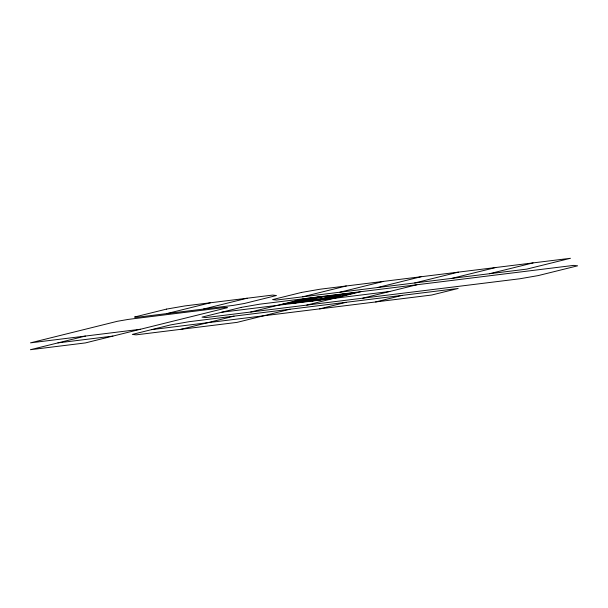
<?xml version="1.0" encoding="UTF-8"?>
<svg xmlns="http://www.w3.org/2000/svg" width="608" height="608" viewBox="0 0 608 608"><rect width="100%" height="100%" fill="white"/><g stroke="black" fill="none" stroke-linecap="round" stroke-linejoin="round"><path stroke-width="0.91" d="M166.782 313.599L210.482 302.761M85.462 336.057L30.4 349.714L85.378 342.92L227.384 307.694L225.104 307.428L128.501 319.367L117.405 321.282L30.499 342.851L140.471 329.255M203.444 309.069L247.129 298.239M302.624 296.81L346.294 285.98M180.979 329.308L234.034 316.152M250.716 312.018L304.714 298.627M293.436 303.377L319.413 296.932L303.704 298.878M339.986 292.197L383.663 281.367M325.196 296.354L304.692 301.439L335.038 297.684M312.292 301.051L337.227 294.865M318.577 300.268L343.512 294.082M346.112 293.77L330.524 297.631L339.948 296.468M290.039 309.229L237.021 322.384L136.116 334.848L132.339 334.408L170.688 324.892L189.141 321.693L458.166 288.458L431.672 295.032L151.521 329.642M306.744 305.094L360.772 291.696M377.348 287.576L421.017 276.746M414.709 282.963L458.379 272.133M319.565 308.887L346.066 302.313M362.786 298.171L416.845 284.764M452.071 278.342L495.74 267.52M375.607 301.963L402.101 295.389M489.425 273.729L533.094 262.899M298.505 300.162L314.214 298.224M293.307 301.454L309.024 299.508M324.763 297.958L331.048 297.175M288.116 302.738L303.825 300.8M308.568 300.474L338.914 296.727M282.918 304.03L298.634 302.092M221.646 312.246L389.812 291.468M57.927 342.889L112.921 336.087M166.44 309.122L134.535 317.034L136.83 317.3L233.426 305.368L244.515 303.453L276.442 295.526L272.658 295.078L184.893 305.923L166.44 309.122M241.277 307.382L202.023 317.118L205.762 317.574L519.756 278.783L538.232 275.584L577.6 265.818L573.823 265.369L259.76 304.175L241.277 307.382M301.568 292.425L272.597 299.607L276.382 300.056L526.786 269.116L570.456 258.286L320.013 289.226L301.568 292.425M315.24 297.578L293.033 303.088L333.328 298.11L355.536 292.6L315.24 297.578"/></g></svg>
